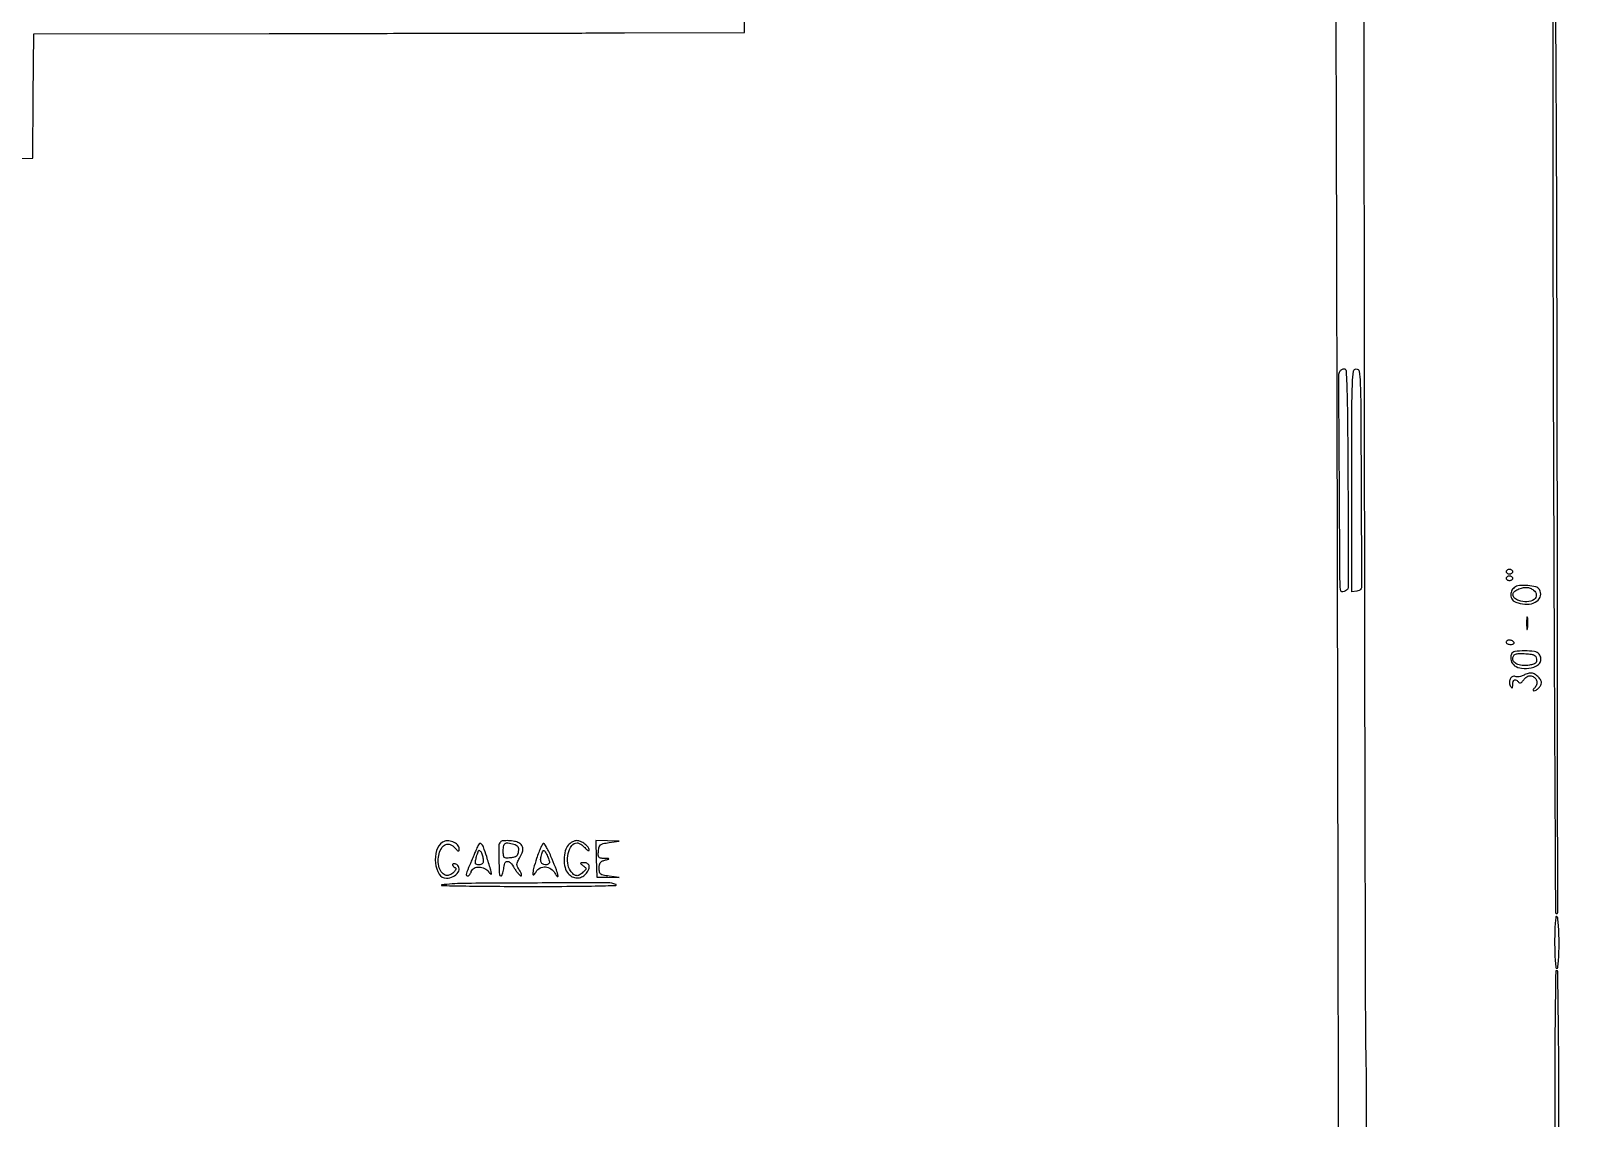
# Model space of a CAD drawing. Extents: x 169 to 2908, y 294 to 2057.
# Drawn here: x 2208 to 2908, y 986 to 1479 of the extents above; entities that cross this region are included whole.
import ezdxf

# ---------------------------------------------------------------- set-up
doc = ezdxf.new("R2010")
doc.units = 0

msp = doc.modelspace()

# ---------------------------------------------------------------- linework, layer by layer
for points in [[(2071.506825, 305.439341, -0.000001), (1934.444724, 305.133768, -0.000138)], [(1038.744617, 303.238644, -0.000023), (700.1838, 302.982319, -0.000004), (342.98374, 302.731113, -0.013624)], [(2799.696619, 1497.043895, -0.000085), (2800.004642, 1381.541448, -0.000112), (2800.317657, 1243.775787, -0.000087), (2800.598351, 1094, 0.00003), (2800.853739, 948.957002, 0.00005), (2801.089732, 826.142168, 0.000003), (2801.313749, 715.701409, 0.007134)], [(1196.280534, 693.607664, -0.000004), (1324.530678, 693.874949, -0.000166)], [(1618.627097, 1718.007453, 0.000004), (1564.009911, 1717.847718, 0.000021)], [(1474.488253, 488.488147, -0.000004), (1562.111462, 488.759446, -0.000246)], [(1984.413359, 489.705422, 0.000005), (2072.00811, 490.006244, 0.198017)], [(2813.908346, 864.42322, 0.000058), (2813.659383, 994.441116, 0.004135), (2813.437296, 1016, -0.003961), (2813.262378, 1032.425026, -0.000093), (2813.065868, 1109.734375, -0.000205), (2812.889517, 1200.324991, -0.000139), (2812.759698, 1303.5, 0.000065), (2812.64102, 1410.475004, 0.000074), (2812.499167, 1512.760937, 0.000067), (2812.354374, 1599.554774, 0.000422)], [(2139.5, 1421), (2208.5, 1421.5), (2208.765573, 1449.75), (2209.031147, 1478), (2315.765573, 1478.113616, 0.000083), (2360.626357, 1478.168807, 0.000074), (2407.156137, 1478.240677, 0.000074), (2448.928419, 1478.317625, 0.000233), (2477, 1478.386618), (2531.5, 1478.546003), (2531.098891, 1591.623994, -0.000578)], [(1738.015911, 490.58562, 0.000015), (1585.25, 490.339917)], [(2072.186188, 833.342083, -0.000078), (2071.441513, 1042.643957, -0.000134)], [(1988.905222, 490.963323, 0.000012), (1874.026711, 490.794518, 0.000021)]]:
    msp.add_lwpolyline(points, format="xyb")
for points in [[(2898.418886, 1298.78087, 0.000191), (2898.714111, 1214.690604, 0.000317), (2899.034866, 1143.825896, 0.000006), (2899.367256, 1079.558076, 0.197566), (2899.552463, 1079.114204, 0.077629), (2899.743732, 1078.974614, 0.10854), (2899.947652, 1078.920527, 0.127598), (2900.131607, 1078.959886, 0.133879), (2900.269331, 1079.083333, 0.144552), (2900.379996, 1079.458666, 0.000003), (2900.354277, 1143.782292, 0.000192), (2900.298353, 1214.649992, 0.000115), (2900.1803, 1298.75, 0.000281), (2899.960594, 1398.799315, 0.00091), (2899.656657, 1465.18929, 0.000053), (2899.316676, 1517.464269, 0.412279), (2898.777392, 1518, 0.413672), (2898.238351, 1517.461954, 0.000054), (2898.147719, 1465.446644, 0.000914), (2898.160424, 1399.186707, 0.000278)], [(2805.213898, 1276.75, -0.000692), (2805.297846, 1257.779393, -0.001111), (2805.311092, 1241.6, -0.000177), (2805.28588, 1227.262718, -0.069128), (2805.143011, 1226.25, -0.183798), (2804.629739, 1225.563099, -0.065527), (2803.500444, 1225.038792, -0.076683), (2802.406631, 1224.872662, -0.360361), (2801.953226, 1225.25, -0.044625), (2801.626331, 1228.653, -0.00012), (2801.330642, 1275.327681, -0.000059), (2801.046888, 1322.810667, -0.093336), (2801.348578, 1324.465997, -0.077627), (2801.685391, 1325.052414, -0.06508), (2802.203553, 1325.549387, -0.066751), (2802.816891, 1325.885448, -0.092246), (2803.432513, 1326, -0.396272), (2804.342656, 1325.1443, -0.006372), (2804.718317, 1317.467936, -0.006772), (2805.005497, 1304.768906, -0.000814)], [(2811.178571, 1278, 0.000123), (2811.252177, 1259.439467, 0.000191), (2811.32567, 1243.439062, 0.000052), (2811.396542, 1229.484942, 0.006638), (2811.428571, 1227.75, -0.062636), (2811.330252, 1226.700079, -0.121787), (2810.958126, 1225.950611, -0.120963), (2810.277555, 1225.457724, -0.061318), (2809.25, 1225.180449), (2807, 1224.860898), (2807, 1275.430449, -0.000533), (2807.035408, 1308.653717, -0.00935), (2807.259887, 1319.428806, -0.022949), (2807.727012, 1324.884082, -0.376256), (2809, 1326, -0.372436), (2810.268684, 1324.902803, -0.024845), (2810.761988, 1319.727679, -0.00984), (2811.02574, 1309.457629, -0.000569)], [(2877, 1234, 0.148195), (2877.115568, 1233.618646, 0.098894), (2877.440625, 1233.29375, 0.082425), (2877.926543, 1233.074694, 0.064853), (2878.5, 1233, 0.064853), (2879.073457, 1233.074694, 0.082425), (2879.559375, 1233.29375, 0.098894), (2879.884432, 1233.618646, 0.148195), (2880, 1234, 0.148195), (2879.884432, 1234.381354, 0.098894), (2879.559375, 1234.70625, 0.082425), (2879.073457, 1234.925306, 0.064853), (2878.5, 1235, 0.064853), (2877.926543, 1234.925306, 0.082425), (2877.440625, 1234.70625, 0.098894), (2877.115568, 1234.381354, 0.148195)], [(2877, 1231, 0.148195), (2877.115568, 1230.618646, 0.098894), (2877.440625, 1230.29375, 0.082425), (2877.926543, 1230.074694, 0.064853), (2878.5, 1230, 0.064853), (2879.073457, 1230.074694, 0.082425), (2879.559375, 1230.29375, 0.098894), (2879.884432, 1230.618646, 0.148195), (2880, 1231, 0.148195), (2879.884432, 1231.381354, 0.098894), (2879.559375, 1231.70625, 0.082425), (2879.073457, 1231.925306, 0.064853), (2878.5, 1232, 0.064853), (2877.926543, 1231.925306, 0.082425), (2877.440625, 1231.70625, 0.098894), (2877.115568, 1231.381354, 0.148195)], [(2880.65503, 1226.77246, 0.070493), (2879.912628, 1226.031349, 0.06813), (2879.395073, 1225.104925, 0.066528), (2879.136993, 1224.052853, 0.06206), (2879.15503, 1222.943972, 0.076395), (2879.528714, 1221.704043, 0.111726), (2880.232038, 1220.812157, 0.082605), (2881.420298, 1220.138582, 0.027192), (2883.347849, 1219.549731, 0.091169), (2887.499825, 1219.299144, 0.126119), (2890.960392, 1220.651208, 0.180545), (2892.596023, 1223.093163, 0.204023), (2892.122428, 1225.858897, 0.19014), (2890.405564, 1227.092084, 0.041923), (2886.758642, 1227.692963, 0.043016), (2882.9781, 1227.668463, 0.138708)], [(2889.47135, 1225.644608, -0.224122), (2890.648572, 1223.481843, -0.260226), (2889.637879, 1221.398336, -0.142523), (2886.448995, 1220.317289, -0.10211), (2882.710967, 1220.91979, -0.085162), (2880.836343, 1222.026326, -0.196627), (2880.095491, 1223.451644, -0.220092), (2880.59966, 1224.866859, -0.103644), (2882.25, 1225.968838, -0.034372), (2884.479256, 1226.69147, -0.072532), (2886.284185, 1226.872462, -0.084507), (2887.884197, 1226.525602, -0.0624)], [(2886.286014, 1210.5, 0.006817), (2886.315278, 1208.711719, 0.040183), (2886.418418, 1207.780601, 0.720633), (2886.561388, 1207.761725, 0.075924), (2886.717581, 1208.26375, 0.022548), (2886.846293, 1209.485188, 0.015659), (2886.885962, 1210.872547, 0.015827), (2886.839977, 1212.209518, 0.031163), (2886.703931, 1213.26375, 0.248898), (2886.549185, 1213.455688, 0.49082), (2886.403147, 1213.374351, 0.030832), (2886.307632, 1212.29708, 0.00738)], [(2877, 1202, 0.195654), (2877.155423, 1201.618015, 0.086673), (2877.604836, 1201.29375, 0.066561), (2878.270941, 1201.073608, 0.0466), (2879.059017, 1201, 0.047867), (2879.804599, 1201.071541, 0.104212), (2880.33165, 1201.29375, 0.181468), (2880.558599, 1201.621877, 0.202618), (2880.5, 1202, 0.08825), (2880.157656, 1202.382836, 0.053305), (2879.640225, 1202.70625, 0.051278), (2879.038022, 1202.925833, 0.061875), (2878.440983, 1203, 0.067639), (2877.890182, 1202.925146, 0.08433), (2877.423289, 1202.70625, 0.09965), (2877.111069, 1202.38134, 0.142666)], [(2879.384042, 1196.558413, 0.155675), (2879.215687, 1193.6356, 0.180471), (2880.800604, 1191.360344, 0.129488), (2884.025139, 1190.191611, 0.069016), (2888.292046, 1190.39501, 0.079458), (2890.787318, 1191.289006, 0.133433), (2892.378336, 1192.825327, 0.167755), (2892.766797, 1194.692019, 0.14232), (2891.960174, 1196.547988, 0.186294), (2889.841263, 1197.732402, 0.035142), (2885.337024, 1198.053125, 0.033353), (2880.906722, 1197.760955, 0.274567)], [(2890.803648, 1194.371355, -0.081256), (2890.780998, 1193.264648, -0.170674), (2890.358553, 1192.528043, -0.108717), (2889.405799, 1192.013209, -0.023351), (2887.567662, 1191.578671, -0.05981), (2884.836291, 1191.398227, -0.075062), (2882.354081, 1191.910066, -0.097165), (2880.617417, 1192.967471, -0.210571), (2880, 1194.368517, -0.12038), (2880.329492, 1195.717237, -0.178085), (2881.220285, 1196.529154, -0.093485), (2882.921063, 1196.87428, -0.019738), (2885.962768, 1196.796102, -0.016924), (2888.386286, 1196.555356, -0.083066), (2889.696309, 1196.152116, -0.146402), (2890.424298, 1195.46696, -0.096112)], [(2884.729821, 1186.908608, -0.059941), (2883.915935, 1186.557304, -0.041666), (2882.934474, 1186.353792, -0.041964), (2881.943884, 1186.316828, -0.06528), (2881.103785, 1186.46706, 0.203779), (2879.755902, 1186.339003, 0.167807), (2878.772165, 1185.264881, 0.12987), (2878.513338, 1183.560326, 0.114787), (2879.107255, 1181.860698, 0.043638), (2879.521126, 1181.318499, 0.429801), (2879.778607, 1181.313415, 0.179782), (2879.945236, 1181.683643, 0.015088), (2879.984687, 1182.75, -0.072883), (2880.205936, 1184.191338, -0.220498), (2880.853244, 1184.911934, -0.266927), (2881.714351, 1184.810882, -0.094963), (2882.584072, 1183.863968, 0.182815), (2883.00634, 1183.539221, 0.184388), (2883.536007, 1183.576749, 0.093643), (2884.193525, 1184.048301, 0.02892), (2884.985863, 1184.981258, -0.04239), (2885.904224, 1186.005437, -0.092465), (2886.788557, 1186.57312, -0.105841), (2887.73743, 1186.741262, -0.068059), (2888.842773, 1186.549902, -0.127437), (2890.218812, 1185.685588, -0.145872), (2890.915746, 1184.302467, -0.1362), (2890.764045, 1182.687918, -0.105635), (2889.8, 1181.2, 0.039343), (2889.40289, 1180.734944, 0.116259), (2889.241667, 1180.35, 0.255088), (2889.326591, 1180.105558, 0.186338), (2889.6, 1180, 0.142019), (2890.675047, 1180.311639, 0.063487), (2891.820312, 1181.258995, 0.06293), (2892.706062, 1182.48101, 0.126036), (2893, 1183.628571, 0.146781), (2892.584724, 1185.012704, 0.063791), (2891.319786, 1186.483261, 0.063058), (2889.694223, 1187.612311, 0.12546), (2888.178571, 1187.969591, 0.046021), (2887.408337, 1187.884451, 0.024101), (2886.47309, 1187.645384, 0.023759), (2885.530283, 1187.30554, 0.033449)], [(2394.399704, 1111.234687, 0.179577), (2391.719935, 1107.533717, 0.095439), (2391.255764, 1101.817993, 0.108061), (2392.930035, 1096.841762, 0.263601), (2396.180751, 1095, 0.111982), (2399.264107, 1095.699329, 0.13284), (2401.521876, 1097.64074, 0.215948), (2401.895075, 1099.80063, 0.242101), (2400.5, 1101.361626, 0.050645), (2399.925385, 1101.517693, 0.092157), (2399.440625, 1101.508095, 0.14159), (2399.122852, 1101.340674, 0.203903), (2399, 1101.051949, 0.113696), (2399.084471, 1100.685273, 0.069778), (2399.333092, 1100.315688, 0.064224), (2399.700416, 1099.999307, 0.065344), (2400.133929, 1099.78869, -0.444699), (2400.485159, 1098.985357, -0.104442), (2399.503216, 1097.646577, -0.067182), (2397.70245, 1096.426015, -0.164398), (2396.136236, 1096.21228, -0.175332), (2394.271499, 1097.32345, -0.091837), (2392.952016, 1099.720985, -0.07808), (2392.435135, 1102.842314, -0.07498), (2392.887249, 1106.018009, -0.069303), (2394.164346, 1108.806472, -0.161563), (2395.925116, 1110.237846, -0.194338), (2397.95559, 1110.193823, -0.104175), (2400.03881, 1108.727968, 0.010204), (2401.137276, 1107.596118, 0.139286), (2401.635155, 1107.322073, 0.416836), (2401.915165, 1107.498991, 0.054412), (2402, 1108.276255, 0.200237), (2401.250604, 1110.072501, 0.102632), (2399.167635, 1111.424595, 0.09506), (2396.569403, 1111.901842, 0.146238)], [(2410.034454, 1108.75, -0.001303), (2409.545188, 1107.565689, -0.000371), (2408.778901, 1105.728284, -0.000374), (2407.910671, 1103.655132, -0.000396), (2407.055893, 1101.622882, 0.002254), (2405.490355, 1097.861725, 0.048223), (2405.142066, 1096.709512, 0.280668), (2405.323238, 1096.213318, 0.169973), (2405.932612, 1096, 0.170109), (2406.335507, 1096.141156, 0.058089), (2406.777735, 1096.5875, 0.0497), (2407.188321, 1097.234602, 0.039709), (2407.5, 1098, -0.195681), (2408.76124, 1099.51635, -0.131288), (2410.984633, 1100.0356, -0.111086), (2413.476277, 1099.391624, -0.117295), (2415.395076, 1097.75, 0.078269), (2416.297358, 1096.848421, 0.65949), (2416.649595, 1097.058246, 0.040359), (2416.216413, 1099.059573, 0.002617), (2414.462402, 1104.748614, 0.010541), (2412.991016, 1109.109939, 0.122989), (2411.99669, 1110.591112, 0.433741), (2411.064789, 1110.512962, 0.069981)], [(2412.929715, 1102.75, -0.093201), (2412.821681, 1102.013893, -0.127559), (2412.453211, 1101.457983, -0.115621), (2411.828929, 1101.115727, -0.067922), (2410.980948, 1101, -0.057646), (2409.948588, 1101.11942, -0.223799), (2409.457381, 1101.509118, -0.151126), (2409.336498, 1102.259121, -0.023614), (2409.619206, 1103.75, -0.009594), (2409.910072, 1104.871294, -0.009964), (2410.240366, 1105.966439, -0.009714), (2410.563053, 1106.90157, -0.042036), (2410.810761, 1107.433624, -0.499411), (2411.362266, 1107.502752, -0.086282), (2412.058235, 1106.478882, -0.049218), (2412.670491, 1104.670813, -0.047036)], [(2420.666667, 1111.333333, 0.195664), (2420.001109, 1109.754532, 0.007528), (2420.017619, 1103.27807, 0.005763), (2420.209351, 1096.698306, 0.402355), (2420.936642, 1096, 0.254761), (2421.318723, 1096.208191, 0.049464), (2421.690194, 1096.932065, 0.041651), (2421.998448, 1097.95746, 0.02759), (2422.186642, 1099.172988, -0.05366), (2422.725334, 1101.755338, -0.303867), (2423.773869, 1102.582502, -0.239423), (2425.176106, 1102.002694, -0.038805), (2426.971227, 1099.546556, 0.017882), (2427.879424, 1098.188184, 0.024637), (2428.795814, 1097.041801, 0.022877), (2429.617505, 1096.193338, 0.1912), (2430.104612, 1096, 0.389965), (2430.328026, 1096.205497, 0.091789), (2430.272821, 1096.758092, 0.050167), (2429.937785, 1097.589935, 0.02423), (2429.35514, 1098.58074, -0.02492), (2428.417771, 1100.179805, -0.119594), (2428.166152, 1101.197768, -0.113518), (2428.402274, 1102.244816, -0.021427), (2429.332087, 1103.985032, 0.036698), (2430.574429, 1106.491272, 0.106647), (2430.907988, 1108.385017, 0.153744), (2430.390387, 1109.833307, 0.108184), (2429.065741, 1110.964816, 0.076098), (2427.106071, 1111.656906, 0.035951), (2424.435589, 1111.967316, 0.033134), (2421.90235, 1111.910574, 0.175973)], [(2426.80381, 1110.355642, -0.056266), (2427.915236, 1109.919298, -0.133468), (2428.558971, 1109.317316, -0.123327), (2428.838625, 1108.438613, -0.044575), (2428.80381, 1107.119297, -0.053375), (2428.497062, 1105.76109, -0.138908), (2427.932423, 1104.944234, -0.116768), (2426.953978, 1104.462575, -0.032221), (2425.25, 1104.186642, -0.022999), (2423.258672, 1104.086732, -0.199988), (2422.45603, 1104.417253, -0.180168), (2422.079503, 1105.240668, -0.018096), (2422, 1107.436642, -0.037522), (2422.172235, 1109.728519, -0.222244), (2422.821256, 1110.703329, -0.180074), (2424.087502, 1110.946447, -0.023769)], [(2437.117767, 1103.933559, 0.011279), (2435.756294, 1099.354881, 0.059895), (2435.374661, 1096.77427, 0.663652), (2435.891188, 1096.539785, 0.083624), (2436.954163, 1097.914354, -0.153418), (2438.673518, 1099.598107, -0.138046), (2441.124933, 1100.085133, -0.127541), (2443.620895, 1099.224757, -0.122624), (2445.428025, 1097.25, 0.060967), (2446.485433, 1095.76526, 0.757939), (2446.856996, 1095.952586, 0.04073), (2446.07234, 1098.73666, 0.008208), (2444.198414, 1103.531869, 0.010038), (2443.05265, 1106.175027, 0.014535), (2441.927094, 1108.457258, 0.010094), (2440.910897, 1110.284965, 0.182337), (2440.400402, 1110.699866, 0.356774), (2439.904562, 1110.511165, 0.017519), (2439.025102, 1108.849272, 0.021803), (2438.066029, 1106.631079, 0.013229)], [(2442.964565, 1102.25, -0.159303), (2442.823583, 1101.773409, -0.100479), (2442.402091, 1101.367188, -0.081118), (2441.762192, 1101.093027, -0.0608), (2441, 1101, -0.169858), (2439.776649, 1101.427939, -0.166237), (2439.073548, 1102.528926, -0.105151), (2439.021939, 1104.287826, -0.046586), (2439.652017, 1106.535554, -0.03936), (2440.05973, 1107.390281, -0.35793), (2440.41924, 1107.525431, -0.173742), (2440.840368, 1107.190482, -0.012149), (2441.616582, 1105.867342, -0.018912), (2442.121594, 1104.869268, -0.018478), (2442.553977, 1103.828219, -0.018732), (2442.864894, 1102.887615, -0.063446)], [(2451.500901, 1110.000995, 0.121291), (2450.065998, 1107.337574, 0.061407), (2449.568654, 1103.536299, 0.06154), (2450.008747, 1099.74251, 0.124906), (2451.404988, 1097.105412, 0.088969), (2453.294771, 1095.645202, 0.111854), (2455.428585, 1095.083014, 0.116324), (2457.532986, 1095.50254, 0.102064), (2459.345012, 1096.828741, 0.064838), (2460.656949, 1098.721635, 0.149048), (2460.965241, 1100.409528, 0.225589), (2460.258413, 1101.53942, 0.146579), (2458.75, 1101.968197, 0.008926), (2457.368297, 1101.923987, 0.298697), (2457.113532, 1101.738094, 0.320961), (2457.19229, 1101.443497, 0.009754), (2458.240692, 1100.61476, -0.024624), (2459.246569, 1099.769863, -0.215612), (2459.466874, 1099.246168, -0.186424), (2459.234693, 1098.68948, -0.017871), (2458.161951, 1097.646564, -0.050107), (2456.481299, 1096.407135, -0.160788), (2455.140185, 1096.112223, -0.163537), (2453.901546, 1096.675193, -0.052294), (2452.556704, 1098.222506, -0.126395), (2451.21457, 1101.793002, -0.084152), (2451.477229, 1106.179309, -0.09712), (2453.069498, 1109.731926, -0.243607), (2455.517749, 1111, -0.107549), (2456.196306, 1110.852335, -0.034423), (2457.108508, 1110.35711, -0.032532), (2458.07721, 1109.648994, -0.031136), (2458.961045, 1108.811439, 0.022187), (2459.74509, 1108.04137, 0.054214), (2460.401057, 1107.569379, 0.136653), (2460.815157, 1107.466386, 0.406079), (2461, 1107.656451, 0.175563), (2460.520724, 1108.979352, 0.05562), (2458.981981, 1110.455103, 0.054887), (2457.057959, 1111.618159, 0.108941), (2455.326247, 1112, 0.07916), (2454.422978, 1111.856093, 0.041413), (2453.370839, 1111.412792, 0.039864), (2452.341939, 1110.765968, 0.048619)], [(2464.209558, 1103.75), (2464.5, 1095.5), (2469.5, 1095.36772), (2474.5, 1095.23544), (2470, 1095.86772, -0.014855), (2467.313713, 1096.326907, -0.119056), (2466.184216, 1096.853152, -0.181508), (2465.654433, 1097.739602, -0.044925), (2465.5, 1099.454915, -0.041049), (2465.623074, 1100.951504, -0.109534), (2466.020347, 1101.939539, -0.120311), (2466.771073, 1102.612492, -0.055068), (2468, 1103.105235, 0.001511), (2469.772235, 1103.603978, 0.443241), (2469.832438, 1103.725794, 0.297116), (2469.693559, 1103.824471, 0.00118), (2467.686642, 1103.90032, -0.033543), (2466.085366, 1104.06499, -0.192347), (2465.371675, 1104.502154, -0.163115), (2465.0903, 1105.357611, -0.022631), (2465.186642, 1107.25, -0.037813), (2465.516465, 1109.151882, -0.163654), (2466.128064, 1110.102428, -0.119787), (2467.303829, 1110.650494, -0.016312), (2470, 1111.099806), (2474.5, 1111.699613), (2469.209558, 1111.849806), (2463.919115, 1112)], [(2394, 1091.889094, 0.922849), (2394.013336, 1091.645658, 0.002131), (2403.453125, 1091.445395, 0.002652), (2416.309112, 1091.295679, 0.001343), (2432.5, 1091.236495, 0.001507), (2450.839868, 1091.273999, 0.00421), (2463.702718, 1091.447381, 0.002667), (2473.015349, 1091.701038, 0.817346), (2473.08722, 1092.125393, 0.092428), (2469.298709, 1092.829591, 0.000609), (2435.420075, 1092.769631, 0.00152), (2403.54435, 1092.577479, 0.031476)], [(2899, 1066.059017, 0.006438), (2899.064274, 1061.067177, 0.014248), (2899.270731, 1057.264754, 0.009358), (2899.563712, 1054.386776, 0.37944), (2900, 1054, 0.377253), (2900.433673, 1054.381505, 0.010159), (2900.728149, 1057.110246, 0.014945), (2900.935336, 1060.722442, 0.006852), (2901, 1065.440983, 0.007657), (2900.930284, 1069.993231, 0.013028), (2900.714644, 1073.793572, 0.007969), (2900.411923, 1076.851529, 0.229563), (2900, 1077.5, 0.537503), (2899.551105, 1077.292593, 0.0161), (2899.257919, 1074.848386, 0.016094), (2899.059059, 1071.236311, 0.005703)], [(2899.038372, 981, 0.001004), (2899.136139, 951.091699, 0.002261), (2899.358284, 928.418952, 0.000248), (2899.639739, 909.423137, 0.409736), (2900.069405, 909, 0.410325), (2900.499177, 909.424096, 0.000251), (2900.741679, 928.380124, 0.002265), (2900.917519, 951.038657, 0.000999), (2900.954414, 981, 0.000955), (2900.871744, 1011.888347, 0.002433), (2900.659983, 1034.290195, 0.000313), (2900.387161, 1052.543387, 0.40966), (2899.923381, 1053, 0.410249), (2899.459573, 1052.542437, 0.000316), (2899.224171, 1034.327605, 0.002438), (2899.058154, 1011.940783, 0.00095)]]:
    msp.add_lwpolyline(points, format="xyb", close=True)

doc.saveas('drawing.dxf')
